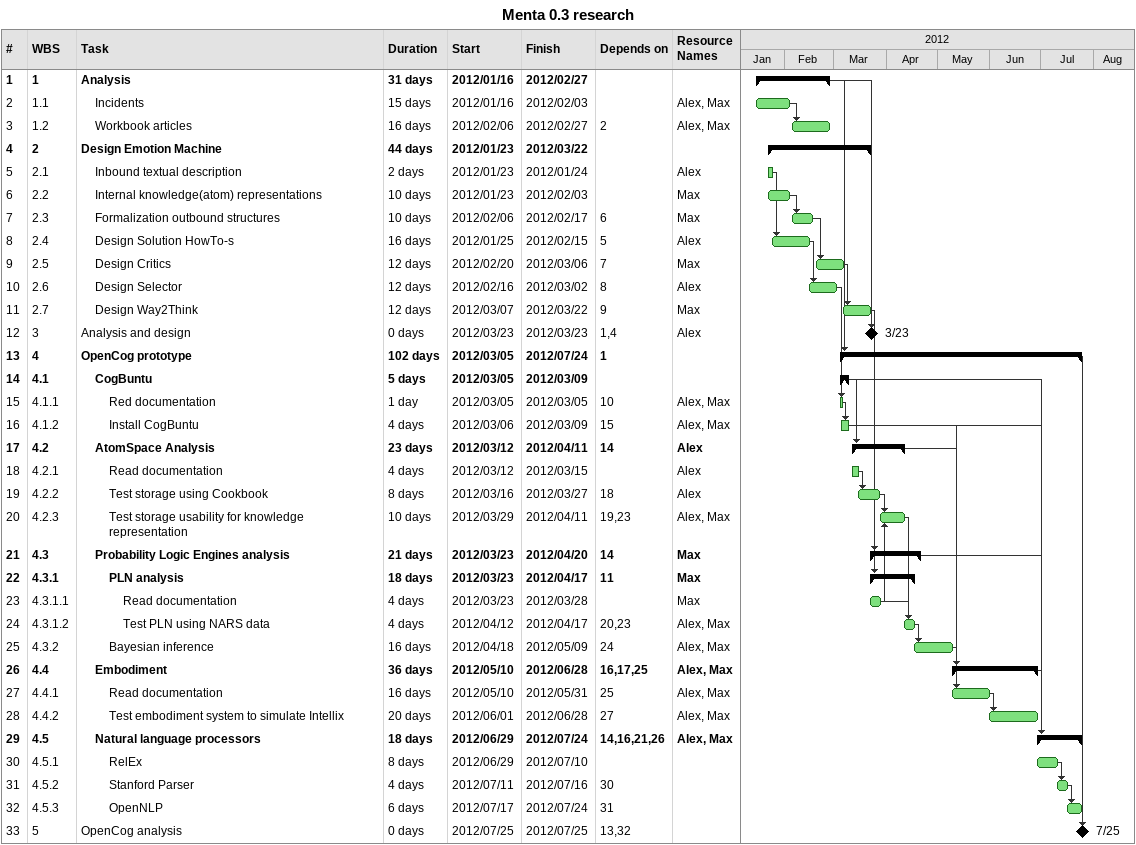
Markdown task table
Menta 0.3 research

| ID | WBS | Task | Duration | Start | Finish | Predecessors | Resources |
|---|---|---|---|---|---|---|---|
| 1 | 1 | **Analysis** | 31d | 2012-01-16 | 2012-02-27 |  |  |
| 2 | 1.1 | Incidents | 15d | 2012-01-16 | 2012-02-03 |  | Alex, Max |
| 3 | 1.2 | Workbook articles | 16d | 2012-02-06 | 2012-02-27 | 2 | Alex, Max |
| 4 | 2 | **Design Emotion Machine** | 44d | 2012-01-23 | 2012-03-22 |  |  |
| 5 | 2.1 | Inbound textual description | 2d | 2012-01-23 | 2012-01-24 |  | Alex |
| 6 | 2.2 | Internal knowledge(atom) representations | 10d | 2012-01-23 | 2012-02-03 |  | Max |
| 7 | 2.3 | Formalization outbound structures | 10d | 2012-02-06 | 2012-02-17 | 6 | Max |
| 8 | 2.4 | Design Solution HowTo-s | 16d | 2012-01-25 | 2012-02-15 | 5 | Alex |
| 9 | 2.5 | Design Critics | 12d | 2012-02-20 | 2012-03-06 | 7 | Max |
| 10 | 2.6 | Design Selector | 12d | 2012-02-16 | 2012-03-02 | 8 | Alex |
| 11 | 2.7 | Design Way2Think | 12d | 2012-03-07 | 2012-03-22 | 9 | Max |
| 12 | 3 | Analysis and design | 0d | 2012-03-23 | 2012-03-23 | 1, 4 | Alex |
| 13 | 4 | **OpenCog prototype** | 102d | 2012-03-05 | 2012-07-24 | 1 |  |
| 14 | 4.1 | **CogBuntu** | 5d | 2012-03-05 | 2012-03-09 |  |  |
| 15 | 4.1.1 | Red documentation | 1d | 2012-03-05 | 2012-03-05 | 10 | Alex, Max |
| 16 | 4.1.2 | Install CogBuntu | 4d | 2012-03-06 | 2012-03-09 | 15 | Alex, Max |
| 17 | 4.2 | **AtomSpace Analysis** | 23d | 2012-03-12 | 2012-04-11 | 14 | Alex |
| 18 | 4.2.1 | Read documentation | 4d | 2012-03-12 | 2012-03-15 |  | Alex |
| 19 | 4.2.2 | Test storage using Cookbook | 8d | 2012-03-16 | 2012-03-27 | 18 | Alex |
| 20 | 4.2.3 | Test storage usability for knowledge representation | 10d | 2012-03-29 | 2012-04-11 | 19, 23 | Alex, Max |
| 21 | 4.3 | **Probability Logic Engines analysis** | 21d | 2012-03-23 | 2012-04-20 | 14 | Max |
| 22 | 4.3.1 | **PLN analysis** | 18d | 2012-03-23 | 2012-04-17 | 11 | Max |
| 23 | 4.3.1.1 | Read documentation | 4d | 2012-03-23 | 2012-03-28 |  | Max |
| 24 | 4.3.1.2 | Test PLN using NARS data | 4d | 2012-04-12 | 2012-04-17 | 20, 23 | Alex, Max |
| 25 | 4.3.2 | Bayesian inference | 16d | 2012-04-18 | 2012-05-09 | 24 | Alex, Max |
| 26 | 4.4 | **Embodiment** | 36d | 2012-05-10 | 2012-06-28 | 16, 17, 25 | Alex, Max |
| 27 | 4.4.1 | Read documentation | 16d | 2012-05-10 | 2012-05-31 | 25 | Alex, Max |
| 28 | 4.4.2 | Test embodiment system to simulate Intellix | 20d | 2012-06-01 | 2012-06-28 | 27 | Alex, Max |
| 29 | 4.5 | **Natural language processors** | 18d | 2012-06-29 | 2012-07-24 | 14, 16, 21, 26 | Alex, Max |
| 30 | 4.5.1 | RelEx | 8d | 2012-06-29 | 2012-07-10 |  |  |
| 31 | 4.5.2 | Stanford Parser | 4d | 2012-07-11 | 2012-07-16 | 30 |  |
| 32 | 4.5.3 | OpenNLP | 6d | 2012-07-17 | 2012-07-24 | 31 |  |
| 33 | 5 | OpenCog analysis | 0d | 2012-07-25 | 2012-07-25 | 13, 32 |  |
